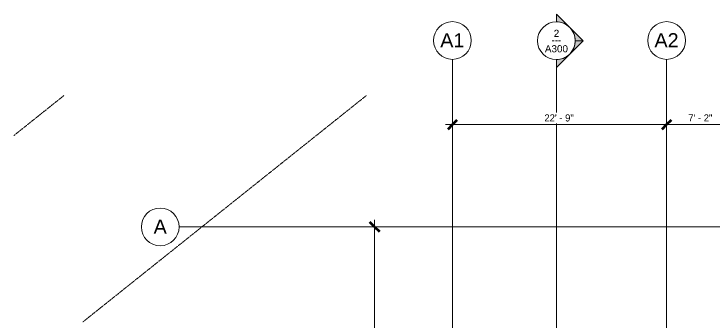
# Model space of a CAD drawing. Header units: inches. Extents: x -4182 to -1344, y 10222 to 12031.
# Drawn here: x -4124 to -3234, y 11640 to 12031 of the extents above; entities that cross this region are included whole.
import ezdxf

# ---------------------------------------------------------------- set-up
doc = ezdxf.new("R2010")
doc.units = ezdxf.units.IN
doc.header["$MEASUREMENT"] = 0
doc.linetypes.add('Double Dash 3_8_', pattern=[1, 0.375, -0.125, 0.125, -0.125, 0.125, -0.125])
doc.linetypes.add('Grid Line 1_2_', pattern=[0.875, 0.5, -0.125, 0.125, -0.125])
for name, color, linetype, lineweight in [('A-ANNO-DIMS', 211, 'Continuous', 9), ('A-ANNO-DIMS-96', 211, 'Continuous', 9), ('C-PROP-LINE', 91, 'Double Dash 3_8_', 20), ('G-ANNO-SYMB', 111, 'Continuous', 9), ('S-GRID-1', 1, 'Grid Line 1_2_', 9), ('S-GRID-IDEN', 1, 'Continuous', 9)]:
    doc.layers.add(name, color=color, linetype=linetype, lineweight=lineweight)
doc.styles.add('Arial', font='arial.ttf', dxfattribs={"height": 18})
doc.styles.add('Arial_1', font='arial.ttf', dxfattribs={"height": 9})
doc.styles.add('Century Gothic', font='ufonts.com_century-gothic.ttf', dxfattribs={"height": 9})
doc.dimstyles.new('OD__1__Tol__', dxfattribs={"dimscale": 12, "dimtxt": 9.397514, "dimasz": 1, "dimexe": 0.75, "dimexo": 0.5, "dimgap": 0.125, "dimtad": 1, "dimdec": 0, "dimzin": 3, "dimdsep": 46, "dimlunit": 4, "dimtxsty": 'Century Gothic', "dimblk1": 'OBLIQUE', "dimblk2": 'OBLIQUE', "dimsah": 1, "dimcen": 0.09, "dimdle": 0.75, "dimazin": 0, "dimtfac": 1, "dimtdec": 4, "dimtix": 1, "dimtmove": 0, "dimatfit": 3, "dimfxl": 1, "dimtvp": 1, "dimtfill": 1, "dimfrac": 2, "dimtolj": 1, "dimtzin": 0, "dimarcsym": 2})

# ---------------------------------------------------------------- blocks, each defined once
blk = doc.blocks.new('Family - ___-1264376-STRUCTURAL SCHEMATIC  - 1ST FLOOR')
at = {"layer": 'C-PROP-LINE'}
for p, q in [((-4060.79, 11927.35), (-4124.19, 11876.75)), ((-3676.05, 11927.35), (-4036.63, 11639.56))]:
    blk.add_line(p, q, dxfattribs=at)
blk = doc.blocks.new('Section - Section Head - Filled-22785-STRUCTURAL SCHEMATIC  - 1ST FLOOR')
at = {"layer": 'G-ANNO-SYMB'}
h = blk.add_hatch(color=256, dxfattribs=at)
edge = h.paths.add_edge_path(flags=0)
edge.add_line((-0.4268, 0.1768), (-0.25, 0.3536))
edge.add_line((-0.25, 0.3536), (-0.25, 0.25))
edge.add_arc((-0.25, 0), 0.25, 90, 135)
h = blk.add_hatch(color=256, dxfattribs=at)
edge = h.paths.add_edge_path(flags=0)
edge.add_arc((-0.25, 0), 0.25, 45, 90)
edge.add_line((-0.25, 0.25), (-0.25, 0.3536))
edge.add_line((-0.25, 0.3536), (-0.0732, 0.1768))
h = blk.add_hatch(color=256, dxfattribs=at)
edge = h.paths.add_edge_path(flags=0)
edge.add_arc((-0.25, 0), 0.2503, 137.9216, 180)
edge.add_line((-0.5003, 0), (-0.6036, 0))
edge.add_line((-0.6036, 0), (-0.4358, 0.1678))
h = blk.add_hatch(color=256, dxfattribs=at)
edge = h.paths.add_edge_path(flags=0)
edge.add_line((-0.0642, 0.1678), (0.1036, 0))
edge.add_line((0.1036, 0), (0.0003, 0))
edge.add_arc((-0.25, 0), 0.2503, 0, 42.0784)
for p, q in [((-0.25, 0.3536), (-0.4268, 0.1768)), ((-0.25, 0.25), (-0.25, 0.3536)), ((-0.0732, 0.1768), (-0.25, 0.3536)), ((-0.25, 0.3536), (-0.25, 0.25)), ((-0.4358, 0.1678), (-0.6036, 0)), ((0.1036, 0), (-0.0642, 0.1678)), ((-0.6036, 0), (-0.5003, 0)), ((0.0003, 0), (0.1036, 0))]:
    blk.add_line(p, q, dxfattribs=at)
for centre, radius, start, end in [((-0.2503, 0), 0.25, 360, 180), ((-0.25, 0), 0.25, 90, 135), ((-0.25, 0), 0.25, 45, 90), ((-0.25, 0), 0.2503, 137.9216, 180), ((-0.25, 0), 0.2503, 0, 42.0784), ((-0.2503, 0), 0.25, 180, 360)]:
    blk.add_arc(centre, radius, start, end, dxfattribs=at)
blk = doc.blocks.new('Grid - Grid Head - Circle-50561-STRUCTURAL SCHEMATIC  - 1ST FLOOR')
at = {"layer": 'S-GRID-IDEN'}
for start, end in [(360, 180), (180, 360)]:
    blk.add_arc((0, 0), 0.25, start, end, dxfattribs=at)
blk = doc.blocks.new('DIMBLOCK1-STRUCTURAL SCHEMATIC  - 1ST FLOOR')
at = {"layer": 'A-ANNO-DIMS-96'}
for p, q in [((-3575.45, 11890.45), (-3293.95, 11890.45)), ((-3566.45, 11892.94), (-3566.45, 11881.45)), ((-3566.45, 11890.45), (-3566.45, 11892.94)), ((-3293.95, 11892.94), (-3293.95, 11881.45)), ((-3293.95, 11890.45), (-3293.95, 11892.94))]:
    blk.add_line(p, q, dxfattribs=at)
at = {"layer": 'A-ANNO-DIMS-96', "lineweight": 50}
for p, q in [((-3566.45, 11890.45), (-3572.45, 11884.45)), ((-3566.45, 11890.45), (-3560.45, 11896.45)), ((-3293.95, 11890.45), (-3299.95, 11884.45)), ((-3293.95, 11890.45), (-3287.95, 11896.45))]:
    blk.add_line(p, q, dxfattribs=at)
at = {"layer": 'A-ANNO-DIMS-96', "color": 0, "insert": (-3449.45, 11903.49), "char_height": 9, "width": 46.1821, "attachment_point": 1, "line_spacing_factor": 0.984502, "style": 'Century Gothic', "bg_fill": 3, "box_fill_scale": 1.25, "bg_fill_color": 256, "bg_fill_true_color": 13158600, "bg_fill_transparency": 0}
blk.add_mtext('22\' - 9"', dxfattribs=at)
blk = doc.blocks.new('_Oblique')
at = {"color": 0, "linetype": 'ByBlock', "lineweight": -2}
blk.add_line((-0.5, -0.5), (0.5, 0.5), dxfattribs=at)
blk = doc.blocks.new('DIMBLOCK2-STRUCTURAL SCHEMATIC  - 1ST FLOOR')
at = {"layer": 'A-ANNO-DIMS-96', "lineweight": 50}
for p, q in [((-3293.95, 11890.45), (-3299.95, 11884.45)), ((-3293.95, 11890.45), (-3287.95, 11896.45)), ((-3207.45, 11890.45), (-3213.45, 11884.45)), ((-3207.45, 11890.45), (-3201.45, 11896.45))]:
    blk.add_line(p, q, dxfattribs=at)
at = {"layer": 'A-ANNO-DIMS-96'}
for p, q in [((-3293.95, 11892.94), (-3293.95, 11881.45)), ((-3293.95, 11890.45), (-3293.95, 11892.94)), ((-3293.95, 11890.45), (-3207.45, 11890.45)), ((-3207.45, 11892.94), (-3207.45, 11881.45)), ((-3207.45, 11890.45), (-3207.45, 11892.94))]:
    blk.add_line(p, q, dxfattribs=at)
at = {"layer": 'A-ANNO-DIMS-96', "color": 0, "insert": (-3266.44, 11903.49), "char_height": 9, "width": 37.7691, "attachment_point": 1, "line_spacing_factor": 0.984502, "style": 'Century Gothic', "bg_fill": 3, "box_fill_scale": 1.25, "bg_fill_color": 256, "bg_fill_true_color": 13158600, "bg_fill_transparency": 0}
blk.add_mtext('7\' - 2"', dxfattribs=at)
blk = doc.blocks.new('DIMBLOCK15-STRUCTURAL SCHEMATIC  - 1ST FLOOR')
at = {"layer": 'A-ANNO-DIMS-96', "lineweight": 50}
for p, q in [((-3665.42, 11760.4), (-3671.42, 11766.4)), ((-3665.42, 11760.4), (-3659.42, 11754.4)), ((-3665.42, 11448.52), (-3671.42, 11454.52)), ((-3665.42, 11448.52), (-3659.42, 11442.52))]:
    blk.add_line(p, q, dxfattribs=at)
at = {"layer": 'A-ANNO-DIMS-96'}
for p, q in [((-3665.42, 11769.4), (-3665.42, 11448.52)), ((-3662.94, 11760.4), (-3674.42, 11760.4)), ((-3665.42, 11760.4), (-3662.94, 11760.4)), ((-3662.94, 11448.52), (-3674.42, 11448.52)), ((-3665.42, 11448.52), (-3662.94, 11448.52))]:
    blk.add_line(p, q, dxfattribs=at)
at = {"layer": 'A-ANNO-DIMS-96', "color": 0, "insert": (-3678.46, 11585.22), "char_height": 9, "width": 46.1821, "attachment_point": 1, "rotation": 90, "line_spacing_factor": 0.984502, "style": 'Century Gothic', "bg_fill": 3, "box_fill_scale": 1.25, "bg_fill_color": 256, "bg_fill_true_color": 13158600, "bg_fill_transparency": 0}
blk.add_mtext('26\' - 0"', dxfattribs=at)

msp = doc.modelspace()

# ---------------------------------------------------------------- linework, layer by layer
at = {"layer": 'G-ANNO-SYMB'}
msp.add_line((-3434.23, 11973.15), (-3434.23, 10230.97), dxfattribs=at)
at = {"layer": 'S-GRID-1'}
for p, q in [((-3566.45, 11070.13), (-3566.45, 11973.42)), ((-3293.95, 11070.13), (-3293.95, 11973.42)), ((-1362.8, 11760.4), (-3914.18, 11760.4))]:
    msp.add_line(p, q, dxfattribs=at)

# ---------------------------------------------------------------- block references
at = {"layer": 'C-PROP-LINE'}
msp.add_blockref('Family - ___-1264376-STRUCTURAL SCHEMATIC  - 1ST FLOOR', (0, 0), dxfattribs=at)
at = {"layer": 'G-ANNO-SYMB', "xscale": 95.99999999999994, "yscale": 95.99999999999994, "zscale": 95.99999999999994, "rotation": 269.9999999999996}
msp.add_blockref('Section - Section Head - Filled-22785-STRUCTURAL SCHEMATIC  - 1ST FLOOR', (-3434.23, 11973.15), dxfattribs=at)
at = {"layer": 'S-GRID-IDEN', "xscale": 95.99999999999994, "yscale": 95.99999999999994, "zscale": 95.99999999999994}
for p in [(-3566.45, 11997.42), (-3293.95, 11997.42)]:
    msp.add_blockref('Grid - Grid Head - Circle-50561-STRUCTURAL SCHEMATIC  - 1ST FLOOR', p, dxfattribs=at)
at = {"layer": 'S-GRID-IDEN', "xscale": 95.99999999999994, "yscale": 95.99999999999994, "zscale": 95.99999999999994, "rotation": 89.9999999999996}
msp.add_blockref('Grid - Grid Head - Circle-50561-STRUCTURAL SCHEMATIC  - 1ST FLOOR', (-3938.18, 11760.4), dxfattribs=at)

# ---------------------------------------------------------------- texts
at = {"layer": 'G-ANNO-SYMB', "char_height": 9, "attachment_point": 1}
for s, insert, width, style in [('2', (-3437.55, 12011.06), 8.484, 'Arial_1'), ('---', (-3440.2, 12002.56), 15.453, 'Century Gothic'), ('A300', (-3448.8, 11991.43), 35.754, 'Arial_1')]:
    msp.add_mtext(s, dxfattribs=dict(at, insert=insert, width=width, style=style))
at = {"layer": 'S-GRID-IDEN', "char_height": 18, "attachment_point": 1, "style": 'Arial'}
for s, insert, width in [('A1', (-3581.95, 12006.71), 37.269), ('A2', (-3309.45, 12006.71), 37.269), ('A', (-3946.58, 11769.78), 20.301)]:
    msp.add_mtext(s, dxfattribs=dict(at, insert=insert, width=width))

# ---------------------------------------------------------------- next in the draw order: dimensions: what is measured, and where the dimension line sits
at = {"layer": 'A-ANNO-DIMS'}
dim = msp.add_linear_dim(base=(-3293.95325386, 11890.45051304), p1=(-3566.45325386, 11898.93579442), p2=(-3293.95325386, 11898.93579442), dimstyle='OD__1__Tol__', override={"dimpost": '<>', "dimfxl": 272.5}, dxfattribs=at)
dim.commit()
dim.dimension.update_dxf_attribs({"geometry": 'DIMBLOCK1-STRUCTURAL SCHEMATIC  - 1ST FLOOR', "text_midpoint": (-3430.20325386, 11896.67688969)})
dim = msp.add_linear_dim(base=(-3665.42, 11448.52), p1=(-3656.94, 11760.4), p2=(-3656.94, 11448.52), angle=90, dimstyle='OD__1__Tol__', override={"dimpost": '<>', "dimfxl": 311.875001}, dxfattribs=at)
dim.commit()
dim.dimension.update_dxf_attribs({"geometry": 'DIMBLOCK15-STRUCTURAL SCHEMATIC  - 1ST FLOOR', "text_midpoint": (-3671.65, 11604.46)})

# ---------------------------------------------------------------- next in the draw order: dimensions: what is measured, and where the dimension line sits
dim = msp.add_linear_dim(base=(-3207.4532541, 11890.450513), p1=(-3293.9532539, 11898.9357944), p2=(-3207.4532541, 11898.9357944), dimstyle='OD__1__Tol__', override={"dimpost": '<>', "dimfxl": 86.5}, dxfattribs=at)
dim.commit()
dim.dimension.update_dxf_attribs({"geometry": 'DIMBLOCK2-STRUCTURAL SCHEMATIC  - 1ST FLOOR', "text_midpoint": (-3250.703254, 11896.6768897)})

doc.saveas('drawing.dxf')
